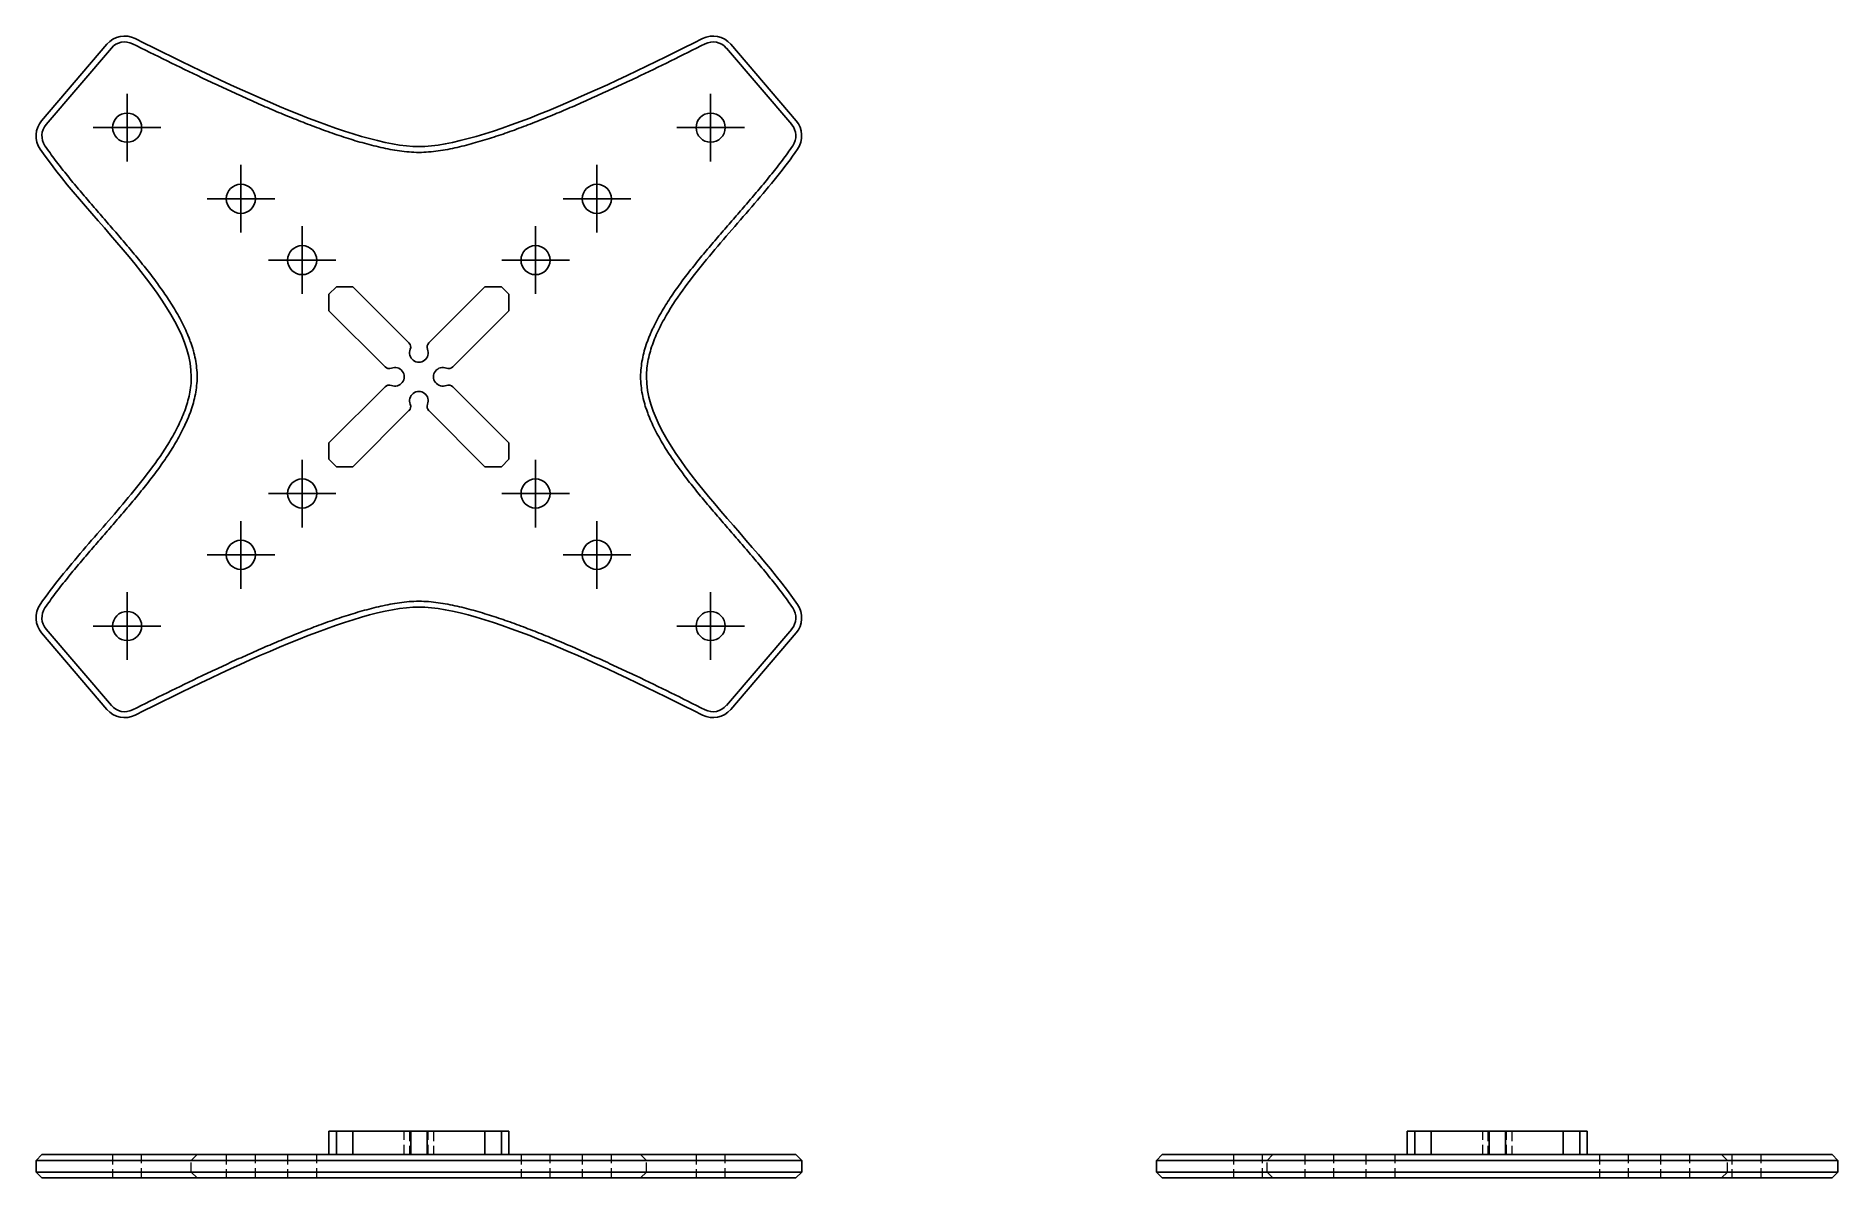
# Model space of a CAD drawing. Header units: millimetres. Extents: x 33 to 267, y 54 to 202.
import ezdxf

# ---------------------------------------------------------------- set-up
doc = ezdxf.new("R2010")
doc.units = ezdxf.units.MM
doc.linetypes.add('HIDDEN', pattern=[1.905, 1.27, -0.635])
doc.layers.add('10', color=7, linetype='Continuous')

# ---------------------------------------------------------------- blocks, each defined once
blk = doc.blocks.new('SW_CENTERMARKSYMBOL_0')
at = {"layer": '10', "color": 0}
for p, q in [((0, 2.5), (0, 4.39)), ((0, 0), (0, 2.5)), ((-2.5, 0), (-4.39, 0)), ((0, 0), (-2.5, 0)), ((0, 0), (0, -2.5)), ((0, 0), (2.5, 0)), ((2.5, 0), (4.39, 0)), ((0, -2.5), (0, -4.39))]:
    blk.add_line(p, q, dxfattribs=at)
blk = doc.blocks.new('SW_CENTERMARKSYMBOL_1')
at = {"layer": '10', "color": 0}
for p, q in [((0, 2.5), (0, 4.39)), ((0, 0), (0, 2.5)), ((-2.5, 0), (-4.39, 0)), ((0, 0), (-2.5, 0)), ((0, 0), (0, -2.5)), ((0, 0), (2.5, 0)), ((2.5, 0), (4.39, 0)), ((0, -2.5), (0, -4.39))]:
    blk.add_line(p, q, dxfattribs=at)
blk = doc.blocks.new('SW_CENTERMARKSYMBOL_2')
at = {"layer": '10', "color": 0}
for p, q in [((0, 2.5), (0, 4.39)), ((0, 0), (0, 2.5)), ((-2.5, 0), (-4.39, 0)), ((0, 0), (-2.5, 0)), ((0, 0), (0, -2.5)), ((0, 0), (2.5, 0)), ((2.5, 0), (4.39, 0)), ((0, -2.5), (0, -4.39))]:
    blk.add_line(p, q, dxfattribs=at)
blk = doc.blocks.new('SW_CENTERMARKSYMBOL_3')
at = {"layer": '10', "color": 0}
for p, q in [((0, 2.5), (0, 4.39)), ((0, 0), (0, 2.5)), ((-2.5, 0), (-4.39, 0)), ((0, 0), (-2.5, 0)), ((0, 0), (0, -2.5)), ((0, 0), (2.5, 0)), ((2.5, 0), (4.39, 0)), ((0, -2.5), (0, -4.39))]:
    blk.add_line(p, q, dxfattribs=at)
blk = doc.blocks.new('SW_CENTERMARKSYMBOL_4')
at = {"layer": '10', "color": 0}
for p, q in [((0, 2.5), (0, 4.39)), ((0, 0), (0, 2.5)), ((-2.5, 0), (-4.39, 0)), ((0, 0), (-2.5, 0)), ((0, 0), (0, -2.5)), ((0, 0), (2.5, 0)), ((2.5, 0), (4.39, 0)), ((0, -2.5), (0, -4.39))]:
    blk.add_line(p, q, dxfattribs=at)
blk = doc.blocks.new('SW_CENTERMARKSYMBOL_5')
at = {"layer": '10', "color": 0}
for p, q in [((0, 2.5), (0, 4.39)), ((0, 0), (0, 2.5)), ((-2.5, 0), (-4.39, 0)), ((0, 0), (-2.5, 0)), ((0, 0), (0, -2.5)), ((0, 0), (2.5, 0)), ((2.5, 0), (4.39, 0)), ((0, -2.5), (0, -4.39))]:
    blk.add_line(p, q, dxfattribs=at)
blk = doc.blocks.new('SW_CENTERMARKSYMBOL_6')
at = {"layer": '10', "color": 0}
for p, q in [((0, 2.5), (0, 4.39)), ((0, 0), (0, 2.5)), ((-2.5, 0), (-4.39, 0)), ((0, 0), (-2.5, 0)), ((0, 0), (0, -2.5)), ((0, 0), (2.5, 0)), ((2.5, 0), (4.39, 0)), ((0, -2.5), (0, -4.39))]:
    blk.add_line(p, q, dxfattribs=at)
blk = doc.blocks.new('SW_CENTERMARKSYMBOL_7')
at = {"layer": '10', "color": 0}
for p, q in [((0, 2.5), (0, 4.39)), ((0, 0), (0, 2.5)), ((-2.5, 0), (-4.39, 0)), ((0, 0), (-2.5, 0)), ((0, 0), (0, -2.5)), ((0, 0), (2.5, 0)), ((2.5, 0), (4.39, 0)), ((0, -2.5), (0, -4.39))]:
    blk.add_line(p, q, dxfattribs=at)
blk = doc.blocks.new('SW_CENTERMARKSYMBOL_8')
at = {"layer": '10', "color": 0}
for p, q in [((0, 2.5), (0, 4.39)), ((0, 0), (0, 2.5)), ((-2.5, 0), (-4.39, 0)), ((0, 0), (-2.5, 0)), ((0, 0), (0, -2.5)), ((0, 0), (2.5, 0)), ((2.5, 0), (4.39, 0)), ((0, -2.5), (0, -4.39))]:
    blk.add_line(p, q, dxfattribs=at)
blk = doc.blocks.new('SW_CENTERMARKSYMBOL_9')
at = {"layer": '10', "color": 0}
for p, q in [((0, 2.5), (0, 4.39)), ((0, 0), (0, 2.5)), ((-2.5, 0), (-4.39, 0)), ((0, 0), (-2.5, 0)), ((0, 0), (0, -2.5)), ((0, 0), (2.5, 0)), ((2.5, 0), (4.39, 0)), ((0, -2.5), (0, -4.39))]:
    blk.add_line(p, q, dxfattribs=at)
blk = doc.blocks.new('SW_CENTERMARKSYMBOL_10')
at = {"layer": '10', "color": 0}
for p, q in [((0, 2.5), (0, 4.39)), ((0, 0), (0, 2.5)), ((-2.5, 0), (-4.39, 0)), ((0, 0), (-2.5, 0)), ((0, 0), (0, -2.5)), ((0, 0), (2.5, 0)), ((2.5, 0), (4.39, 0)), ((0, -2.5), (0, -4.39))]:
    blk.add_line(p, q, dxfattribs=at)
blk = doc.blocks.new('SW_CENTERMARKSYMBOL_11')
at = {"layer": '10', "color": 0}
for p, q in [((0, 2.5), (0, 4.39)), ((0, 0), (0, 2.5)), ((-2.5, 0), (-4.39, 0)), ((0, 0), (-2.5, 0)), ((0, 0), (0, -2.5)), ((0, 0), (2.5, 0)), ((2.5, 0), (4.39, 0)), ((0, -2.5), (0, -4.39))]:
    blk.add_line(p, q, dxfattribs=at)

msp = doc.modelspace()

# ---------------------------------------------------------------- linework, layer by layer
at = {"color": 7, "linetype": 'Continuous', "lineweight": 25}
for p, q in [((34.02, 191.24), (42.5, 201.17)), ((43.08, 200.68), (34.6, 190.75)), ((131.4, 190.75), (122.92, 200.68)), ((123.5, 201.17), (131.98, 191.24)), ((72.29, 169.68), (71.32, 168.71)), ((71.32, 168.71), (71.32, 166.57)), ((74.43, 169.68), (72.29, 169.68)), ((81.71, 162.39), (74.43, 169.68)), ((91.57, 169.68), (84.29, 162.39)), ((93.71, 169.68), (91.57, 169.68)), ((94.68, 168.71), (93.71, 169.68)), ((94.68, 166.57), (94.68, 168.71)), ((71.32, 166.57), (78.61, 159.29)), ((87.39, 159.29), (94.68, 166.57)), ((78.61, 156.71), (71.32, 149.43)), ((94.68, 149.43), (87.39, 156.71)), ((74.43, 146.32), (81.71, 153.61)), ((84.29, 153.61), (91.57, 146.32)), ((71.32, 149.43), (71.32, 147.29)), ((94.68, 147.29), (94.68, 149.43)), ((71.32, 147.29), (72.29, 146.32)), ((72.29, 146.32), (74.43, 146.32)), ((91.57, 146.32), (93.71, 146.32)), ((93.71, 146.32), (94.68, 147.29)), ((42.5, 114.83), (34.02, 124.76)), ((34.6, 125.25), (43.08, 115.32)), ((122.92, 115.32), (131.4, 125.25)), ((131.98, 124.76), (123.5, 114.83)), ((71.32, 60.07), (71.32, 57.04)), ((71.32, 60.07), (72.29, 60.07)), ((72.29, 60.07), (72.29, 57.04)), ((72.29, 60.07), (74.43, 60.07)), ((74.43, 60.07), (74.43, 57.04)), ((74.43, 60.07), (81.71, 60.07)), ((81.71, 60.07), (81.94, 60.07)), ((81.94, 57.04), (81.94, 60.07)), ((81.94, 60.07), (84.06, 60.07)), ((84.06, 60.07), (84.06, 57.04)), ((84.06, 60.07), (84.29, 60.07)), ((84.29, 60.07), (91.57, 60.07)), ((91.57, 60.07), (91.57, 57.04)), ((91.57, 60.07), (93.71, 60.07)), ((93.71, 60.07), (93.71, 57.04)), ((93.71, 60.07), (94.68, 60.07)), ((94.68, 60.07), (94.68, 57.04)), ((211.32, 60.07), (211.32, 57.04)), ((211.32, 60.07), (212.29, 60.07)), ((212.29, 60.07), (212.29, 57.04)), ((212.29, 60.07), (214.43, 60.07)), ((214.43, 60.07), (214.43, 57.04)), ((214.43, 60.07), (221.71, 60.07)), ((221.71, 60.07), (221.94, 60.07)), ((221.94, 57.04), (221.94, 60.07)), ((221.94, 60.07), (224.06, 60.07)), ((224.06, 60.07), (224.06, 57.04)), ((224.06, 60.07), (224.29, 60.07)), ((224.29, 60.07), (231.57, 60.07)), ((231.57, 60.07), (231.57, 57.04)), ((231.57, 60.07), (233.71, 60.07)), ((233.71, 60.07), (233.71, 57.04)), ((233.71, 60.07), (234.68, 60.07)), ((234.68, 60.07), (234.68, 57.04)), ((34.06, 57.04), (33.3, 56.28)), ((33.3, 56.28), (33.3, 54.76)), ((34.02, 56.28), (33.3, 56.28)), ((42.5, 56.28), (34.02, 56.28)), ((34.06, 57.04), (34.6, 57.04)), ((34.6, 57.04), (43.08, 57.04)), ((46.17, 56.28), (42.5, 56.28)), ((43.08, 57.04), (45.83, 57.04)), ((123.5, 56.28), (119.83, 56.28)), ((120.17, 57.04), (122.92, 57.04)), ((122.92, 57.04), (131.4, 57.04)), ((131.98, 56.28), (123.5, 56.28)), ((131.4, 57.04), (131.94, 57.04)), ((132.7, 56.28), (131.94, 57.04)), ((132.7, 56.28), (131.98, 56.28)), ((132.7, 54.76), (132.7, 56.28)), ((179.52, 57.04), (178.77, 56.28)), ((178.77, 56.28), (178.77, 54.76)), ((179.83, 56.28), (178.77, 56.28)), ((179.52, 57.04), (180.32, 57.04)), ((189.76, 56.28), (179.83, 56.28)), ((180.32, 57.04), (190.25, 57.04)), ((193.44, 56.28), (189.76, 56.28)), ((190.25, 57.04), (193.01, 57.04)), ((256.24, 56.28), (252.56, 56.28)), ((252.99, 57.04), (255.75, 57.04)), ((255.75, 57.04), (265.68, 57.04)), ((266.17, 56.28), (256.24, 56.28)), ((265.68, 57.04), (266.48, 57.04)), ((267.23, 56.28), (266.17, 56.28)), ((267.23, 56.28), (266.48, 57.04)), ((267.23, 54.76), (267.23, 56.28)), ((33.3, 54.76), (34.06, 54.01)), ((33.3, 54.76), (34.02, 54.76)), ((34.02, 54.76), (42.5, 54.76)), ((34.6, 54.01), (34.06, 54.01)), ((43.08, 54.01), (34.6, 54.01)), ((42.5, 54.76), (46.17, 54.76)), ((45.83, 54.01), (43.08, 54.01)), ((119.83, 54.76), (123.5, 54.76)), ((122.92, 54.01), (120.17, 54.01)), ((131.4, 54.01), (122.92, 54.01)), ((123.5, 54.76), (131.98, 54.76)), ((131.94, 54.01), (131.4, 54.01)), ((131.94, 54.01), (132.7, 54.76)), ((131.98, 54.76), (132.7, 54.76)), ((178.77, 54.76), (179.52, 54.01)), ((178.77, 54.76), (179.83, 54.76)), ((180.32, 54.01), (179.52, 54.01)), ((179.83, 54.76), (189.76, 54.76)), ((190.25, 54.01), (180.32, 54.01)), ((189.76, 54.76), (193.44, 54.76)), ((193.01, 54.01), (190.25, 54.01)), ((252.56, 54.76), (256.24, 54.76)), ((255.75, 54.01), (252.99, 54.01)), ((265.68, 54.01), (255.75, 54.01)), ((256.24, 54.76), (266.17, 54.76)), ((266.48, 54.01), (265.68, 54.01)), ((266.17, 54.76), (267.23, 54.76)), ((266.48, 54.01), (267.23, 54.76))]:
    msp.add_line(p, q, dxfattribs=at)
at = {"color": 7, "linetype": 'HIDDEN', "lineweight": 18}
for p, q in [((81.11, 57.04), (81.11, 60.07)), ((81.79, 60.07), (81.79, 57.04)), ((84.21, 57.04), (84.21, 60.07)), ((84.89, 60.07), (84.89, 57.04)), ((221.11, 57.04), (221.11, 60.07)), ((221.79, 60.07), (221.79, 57.04)), ((224.21, 57.04), (224.21, 60.07)), ((224.89, 60.07), (224.89, 57.04)), ((34.46, 57.04), (34.55, 57.04)), ((43.22, 57.04), (43.22, 54.01)), ((47.01, 54.01), (47.01, 57.04)), ((54.21, 57.04), (53.45, 56.28)), ((53.45, 54.76), (53.45, 56.28)), ((58, 57.04), (58, 54.01)), ((61.79, 54.01), (61.79, 57.04)), ((65.95, 57.04), (65.95, 54.01)), ((69.74, 54.01), (69.74, 57.04)), ((96.26, 57.04), (96.26, 54.01)), ((100.05, 54.01), (100.05, 57.04)), ((104.21, 57.04), (104.21, 54.01)), ((108, 54.01), (108, 57.04)), ((112.55, 56.28), (111.79, 57.04)), ((112.55, 54.76), (112.55, 56.28)), ((118.99, 57.04), (118.99, 54.01)), ((122.78, 54.01), (122.78, 57.04)), ((131.45, 57.04), (131.54, 57.04)), ((132.03, 56.28), (132.17, 56.28)), ((188.75, 57.04), (188.75, 54.01)), ((192.54, 54.01), (192.54, 57.04)), ((193.87, 57.04), (193.11, 56.28)), ((193.11, 54.76), (193.11, 56.28)), ((198, 57.04), (198, 54.01)), ((201.79, 54.01), (201.79, 57.04)), ((205.95, 57.04), (205.95, 54.01)), ((209.74, 54.01), (209.74, 57.04)), ((236.26, 57.04), (236.26, 54.01)), ((240.05, 54.01), (240.05, 57.04)), ((244.21, 57.04), (244.21, 54.01)), ((248, 54.01), (248, 57.04)), ((252.89, 56.28), (252.13, 57.04)), ((252.89, 54.76), (252.89, 56.28)), ((253.46, 57.04), (253.46, 54.01)), ((257.25, 54.01), (257.25, 57.04)), ((33.97, 54.76), (33.83, 54.76)), ((34.55, 54.01), (34.46, 54.01)), ((53.45, 54.76), (54.21, 54.01)), ((111.79, 54.01), (112.55, 54.76)), ((131.54, 54.01), (131.45, 54.01)), ((193.11, 54.76), (193.87, 54.01)), ((252.13, 54.01), (252.89, 54.76))]:
    msp.add_line(p, q, dxfattribs=at)
at = {"color": 7, "linetype": 'Continuous', "lineweight": 25}
for centre in [(45.12, 190.35), (120.88, 190.35), (59.89, 181.11), (106.11, 181.11), (67.85, 173.15), (98.15, 173.15), (67.85, 142.85), (98.15, 142.85), (59.89, 134.89), (106.11, 134.89), (45.12, 125.65), (120.88, 125.65)]:
    msp.add_circle(centre, 1.89, dxfattribs=at)
for centre, radius, start, end in [((44.81, 199.2), 3.03, 63.3492, 139.5), ((44.81, 199.2), 2.27, 63.3492, 139.5), ((121.19, 199.2), 3.03, 40.5, 116.6508), ((121.19, 199.2), 2.27, 40.5, 116.6508), ((36.33, 189.28), 3.03, 139.5, 214.5), ((36.33, 189.28), 2.27, 139.5, 214.5), ((129.67, 189.28), 2.27, 325.5, 40.5), ((129.67, 189.28), 3.03, 325.5, 40.5), ((81.18, 161.86), 0.758, 337.6199, 45), ((83, 161.11), 1.21, 157.6199, 22.3801), ((84.82, 161.86), 0.758, 135, 202.3801), ((79.14, 159.82), 0.758, 225, 292.3801), ((79.89, 158), 1.21, 247.6199, 112.3801), ((86.11, 158), 1.21, 67.6199, 292.3801), ((86.86, 159.82), 0.758, 247.6199, 315), ((79.14, 156.18), 0.758, 67.6199, 135), ((86.86, 156.18), 0.758, 45, 112.3801), ((81.18, 154.14), 0.758, 315, 22.3801), ((83, 154.89), 1.21, 337.6199, 202.3801), ((84.82, 154.14), 0.758, 157.6199, 225), ((36.33, 126.72), 3.03, 145.5, 220.5), ((36.33, 126.72), 2.27, 145.5, 220.5), ((129.67, 126.72), 2.27, 319.5, 34.5), ((129.67, 126.72), 3.03, 319.5, 34.5), ((44.81, 116.8), 3.03, 220.5, 296.6508), ((44.81, 116.8), 2.27, 220.5, 296.6508), ((121.19, 116.8), 3.03, 243.3492, 319.5), ((121.19, 116.8), 2.27, 243.3492, 319.5)]:
    msp.add_arc(centre, radius, start, end, dxfattribs=at)
for points, knots in [([(83, 187.13), (82.57, 187.13), (82.15, 187.15), (81.32, 187.22), (80.9, 187.26), (80.08, 187.38), (79.67, 187.45), (78.85, 187.6), (78.45, 187.69), (77.64, 187.87), (77.24, 187.97), (76.43, 188.17), (76.03, 188.28), (75.24, 188.51), (74.84, 188.62), (74.05, 188.87), (73.65, 188.99), (72.46, 189.38), (71.68, 189.65), (70.5, 190.07), (70.11, 190.22), (69.33, 190.51), (68.94, 190.66), (68.16, 190.96), (67.77, 191.11), (67, 191.42), (66.61, 191.57), (65.45, 192.05), (64.68, 192.37), (63.15, 193.02), (62.39, 193.35), (60.86, 194.03), (60.1, 194.37), (58.58, 195.06), (57.83, 195.41), (56.32, 196.11), (55.56, 196.47), (53.3, 197.54), (51.8, 198.27), (48.81, 199.74), (47.32, 200.49), (45.83, 201.24)], [0, 0, 0, 0, 0.00082534, 0.00082534, 0.00165068, 0.00165068, 0.00247602, 0.00247602, 0.00330137, 0.00330137, 0.00412671, 0.00412671, 0.00495205, 0.00495205, 0.00577739, 0.00577739, 0.00660273, 0.00660273, 0.00825342, 0.00825342, 0.00907876, 0.00907876, 0.0099041, 0.0099041, 0.01072944, 0.01072944, 0.01155478, 0.01155478, 0.01320547, 0.01320547, 0.01485615, 0.01485615, 0.01650683, 0.01650683, 0.01815752, 0.01815752, 0.0198082, 0.0198082, 0.02310957, 0.02310957, 0.02641093, 0.02641093, 0.02641093, 0.02641093]), ([(120.17, 201.24), (118.68, 200.49), (117.19, 199.74), (114.2, 198.27), (112.7, 197.54), (110.44, 196.47), (109.68, 196.11), (108.17, 195.41), (107.42, 195.06), (105.9, 194.37), (105.14, 194.03), (103.61, 193.35), (102.85, 193.02), (101.31, 192.37), (100.55, 192.05), (99, 191.42), (98.23, 191.11), (97.06, 190.66), (96.67, 190.51), (95.89, 190.22), (95.5, 190.07), (94.32, 189.65), (93.54, 189.38), (92.35, 188.99), (91.96, 188.87), (91.16, 188.63), (90.77, 188.51), (89.97, 188.28), (89.57, 188.17), (88.77, 187.97), (88.36, 187.87), (87.56, 187.69), (87.15, 187.6), (86.33, 187.45), (85.92, 187.38), (85.1, 187.26), (84.69, 187.22), (83.85, 187.15), (83.43, 187.13), (83, 187.13)], [0, 0, 0, 0, 0.00328013, 0.00328013, 0.00656026, 0.00656026, 0.00820032, 0.00820032, 0.00984039, 0.00984039, 0.01148045, 0.01148045, 0.01312052, 0.01312052, 0.01476058, 0.01476058, 0.01640065, 0.01640065, 0.01722068, 0.01722068, 0.01804071, 0.01804071, 0.01968078, 0.01968078, 0.02050081, 0.02050081, 0.02132084, 0.02132084, 0.02214087, 0.02214087, 0.02296091, 0.02296091, 0.02378094, 0.02378094, 0.02460097, 0.02460097, 0.025421, 0.025421, 0.02624104, 0.02624104, 0.02624104, 0.02624104]), ([(34.46, 187.99), (34.89, 187.36), (35.33, 186.75), (36.25, 185.53), (36.72, 184.94), (37.67, 183.75), (38.15, 183.16), (39.13, 182), (39.62, 181.42), (40.61, 180.27), (41.11, 179.69), (42.11, 178.55), (42.6, 177.97), (43.6, 176.83), (44.1, 176.25), (45.08, 175.09), (45.57, 174.51), (46.3, 173.63), (46.54, 173.34), (47.02, 172.75), (47.26, 172.45), (47.73, 171.86), (47.96, 171.56), (48.43, 170.96), (48.65, 170.65), (49.33, 169.74), (49.77, 169.12), (50.4, 168.18), (50.61, 167.87), (51.02, 167.23), (51.21, 166.91), (51.6, 166.26), (51.78, 165.93), (52.14, 165.26), (52.32, 164.93), (52.65, 164.24), (52.81, 163.89), (53, 163.45), (53.03, 163.37), (53.1, 163.19), (53.14, 163.1), (53.25, 162.83), (53.31, 162.65), (53.44, 162.29), (53.5, 162.11), (53.62, 161.75), (53.67, 161.56), (53.82, 161.02), (53.91, 160.65), (54.06, 159.9), (54.11, 159.53), (54.19, 158.77), (54.21, 158.39), (54.21, 158)], [0, 0, 0, 0, 0.00150029, 0.00150029, 0.00300058, 0.00300058, 0.00450088, 0.00450088, 0.00600117, 0.00600117, 0.00750146, 0.00750146, 0.00900175, 0.00900175, 0.01050204, 0.01050204, 0.01200233, 0.01200233, 0.01275248, 0.01275248, 0.01350263, 0.01350263, 0.01425277, 0.01425277, 0.01500292, 0.01500292, 0.01650321, 0.01650321, 0.01725335, 0.01725335, 0.0180035, 0.0180035, 0.01875365, 0.01875365, 0.01950379, 0.01950379, 0.02025394, 0.02025394, 0.02044147, 0.02044147, 0.02062901, 0.02062901, 0.02100408, 0.02100408, 0.02137916, 0.02137916, 0.02175423, 0.02175423, 0.02250438, 0.02250438, 0.02325452, 0.02325452, 0.02400467, 0.02400467, 0.02400467, 0.02400467]), ([(111.79, 158), (111.79, 158.39), (111.81, 158.77), (111.89, 159.52), (111.94, 159.89), (112.09, 160.63), (112.17, 161), (112.37, 161.73), (112.49, 162.09), (112.68, 162.62), (112.74, 162.8), (112.85, 163.07), (112.88, 163.16), (112.95, 163.33), (112.99, 163.42), (113.1, 163.69), (113.18, 163.86), (113.34, 164.21), (113.42, 164.38), (113.67, 164.89), (113.84, 165.23), (114.2, 165.9), (114.39, 166.23), (114.96, 167.21), (115.37, 167.85), (116.01, 168.79), (116.22, 169.11), (116.66, 169.73), (116.89, 170.04), (117.34, 170.65), (117.57, 170.95), (118.03, 171.55), (118.27, 171.85), (118.97, 172.75), (119.45, 173.34), (120.42, 174.51), (120.91, 175.09), (121.9, 176.24), (122.4, 176.82), (123.39, 177.97), (123.89, 178.54), (124.89, 179.69), (125.39, 180.26), (126.38, 181.42), (126.87, 182), (127.85, 183.16), (128.33, 183.75), (129.28, 184.93), (129.75, 185.53), (130.67, 186.75), (131.11, 187.36), (131.54, 187.99)], [0, 0, 0, 0, 0.00075224, 0.00075224, 0.00150447, 0.00150447, 0.00225671, 0.00225671, 0.00300895, 0.00300895, 0.00338507, 0.00338507, 0.00357313, 0.00357313, 0.00376118, 0.00376118, 0.0041373, 0.0041373, 0.00451342, 0.00451342, 0.00526566, 0.00526566, 0.0060179, 0.0060179, 0.00752237, 0.00752237, 0.00827461, 0.00827461, 0.00902684, 0.00902684, 0.00977908, 0.00977908, 0.01053132, 0.01053132, 0.01203579, 0.01203579, 0.01354027, 0.01354027, 0.01504474, 0.01504474, 0.01654921, 0.01654921, 0.01805369, 0.01805369, 0.01955816, 0.01955816, 0.02106263, 0.02106263, 0.02256711, 0.02256711, 0.02407158, 0.02407158, 0.02407158, 0.02407158]), ([(132.17, 187.56), (131.32, 186.32), (130.41, 185.13), (128.53, 182.79), (127.57, 181.64), (124.63, 178.22), (122.64, 175.98), (119.76, 172.52), (118.82, 171.36), (117.02, 168.95), (116.16, 167.72), (115, 165.79), (114.64, 165.14), (113.97, 163.8), (113.66, 163.1), (113.15, 161.7), (112.93, 160.98), (112.63, 159.52), (112.55, 158.76), (112.55, 158)], [0, 0, 0, 0, 0.125, 0.125, 0.25, 0.25, 0.5, 0.5, 0.625, 0.625, 0.75, 0.75, 0.8125, 0.8125, 0.875, 0.875, 0.9375, 0.9375, 1, 1, 1, 1]), ([(33.83, 128.44), (34.68, 129.68), (35.59, 130.87), (37.47, 133.21), (38.43, 134.36), (41.37, 137.78), (43.36, 140.02), (46.24, 143.48), (47.18, 144.64), (48.98, 147.05), (49.84, 148.28), (51, 150.21), (51.36, 150.86), (52.03, 152.2), (52.34, 152.9), (52.85, 154.3), (53.07, 155.02), (53.37, 156.48), (53.45, 157.24), (53.45, 158)], [0, 0, 0, 0, 0.125, 0.125, 0.25, 0.25, 0.5, 0.5, 0.625, 0.625, 0.75, 0.75, 0.8125, 0.8125, 0.875, 0.875, 0.9375, 0.9375, 1, 1, 1, 1]), ([(54.21, 158), (54.21, 157.61), (54.19, 157.23), (54.11, 156.48), (54.06, 156.11), (53.91, 155.37), (53.83, 155), (53.63, 154.27), (53.51, 153.91), (53.32, 153.38), (53.26, 153.2), (53.15, 152.93), (53.12, 152.84), (53.05, 152.67), (53.01, 152.58), (52.9, 152.31), (52.82, 152.14), (52.66, 151.79), (52.58, 151.62), (52.33, 151.11), (52.16, 150.77), (51.8, 150.1), (51.61, 149.77), (51.04, 148.79), (50.63, 148.15), (49.99, 147.21), (49.78, 146.89), (49.34, 146.27), (49.11, 145.96), (48.66, 145.35), (48.43, 145.05), (47.97, 144.45), (47.73, 144.15), (47.03, 143.25), (46.55, 142.66), (45.58, 141.49), (45.09, 140.91), (44.1, 139.76), (43.6, 139.18), (42.61, 138.03), (42.11, 137.46), (41.11, 136.31), (40.61, 135.74), (39.62, 134.58), (39.13, 134), (38.15, 132.84), (37.67, 132.25), (36.72, 131.07), (36.25, 130.47), (35.33, 129.25), (34.89, 128.64), (34.46, 128.01)], [0, 0, 0, 0, 0.00075224, 0.00075224, 0.00150447, 0.00150447, 0.00225671, 0.00225671, 0.00300895, 0.00300895, 0.00338507, 0.00338507, 0.00357313, 0.00357313, 0.00376118, 0.00376118, 0.0041373, 0.0041373, 0.00451342, 0.00451342, 0.00526566, 0.00526566, 0.0060179, 0.0060179, 0.00752237, 0.00752237, 0.00827461, 0.00827461, 0.00902684, 0.00902684, 0.00977908, 0.00977908, 0.01053132, 0.01053132, 0.01203579, 0.01203579, 0.01354027, 0.01354027, 0.01504474, 0.01504474, 0.01654921, 0.01654921, 0.01805369, 0.01805369, 0.01955816, 0.01955816, 0.02106263, 0.02106263, 0.02256711, 0.02256711, 0.02407158, 0.02407158, 0.02407158, 0.02407158]), ([(131.54, 128.01), (131.11, 128.64), (130.67, 129.25), (129.75, 130.47), (129.28, 131.06), (128.33, 132.25), (127.85, 132.84), (126.87, 134), (126.38, 134.58), (125.39, 135.73), (124.89, 136.31), (123.89, 137.45), (123.4, 138.03), (122.4, 139.17), (121.9, 139.75), (120.92, 140.91), (120.43, 141.49), (119.7, 142.37), (119.46, 142.66), (118.98, 143.25), (118.74, 143.55), (118.27, 144.14), (118.04, 144.44), (117.57, 145.04), (117.35, 145.35), (116.67, 146.26), (116.23, 146.88), (115.6, 147.82), (115.39, 148.13), (114.98, 148.77), (114.79, 149.09), (114.4, 149.74), (114.22, 150.07), (113.86, 150.74), (113.68, 151.07), (113.35, 151.76), (113.19, 152.11), (113, 152.55), (112.97, 152.63), (112.9, 152.81), (112.86, 152.9), (112.75, 153.17), (112.69, 153.35), (112.56, 153.71), (112.5, 153.89), (112.38, 154.25), (112.33, 154.44), (112.18, 154.98), (112.09, 155.35), (111.94, 156.1), (111.89, 156.47), (111.81, 157.23), (111.79, 157.61), (111.79, 158)], [0, 0, 0, 0, 0.00150029, 0.00150029, 0.00300058, 0.00300058, 0.00450088, 0.00450088, 0.00600117, 0.00600117, 0.00750146, 0.00750146, 0.00900175, 0.00900175, 0.01050204, 0.01050204, 0.01200233, 0.01200233, 0.01275248, 0.01275248, 0.01350263, 0.01350263, 0.01425277, 0.01425277, 0.01500292, 0.01500292, 0.01650321, 0.01650321, 0.01725335, 0.01725335, 0.0180035, 0.0180035, 0.01875365, 0.01875365, 0.01950379, 0.01950379, 0.02025394, 0.02025394, 0.02044147, 0.02044147, 0.02062901, 0.02062901, 0.02100408, 0.02100408, 0.02137916, 0.02137916, 0.02175423, 0.02175423, 0.02250438, 0.02250438, 0.02325452, 0.02325452, 0.02400467, 0.02400467, 0.02400467, 0.02400467]), ([(45.83, 114.76), (47.32, 115.51), (48.81, 116.26), (51.8, 117.73), (53.3, 118.46), (55.56, 119.53), (56.32, 119.89), (57.83, 120.59), (58.58, 120.94), (60.1, 121.63), (60.86, 121.97), (62.39, 122.65), (63.15, 122.98), (64.69, 123.63), (65.45, 123.95), (67, 124.58), (67.77, 124.89), (68.94, 125.34), (69.33, 125.49), (70.11, 125.78), (70.5, 125.93), (71.68, 126.35), (72.46, 126.62), (73.65, 127.01), (74.04, 127.13), (74.84, 127.37), (75.23, 127.49), (76.03, 127.72), (76.43, 127.83), (77.23, 128.03), (77.64, 128.13), (78.44, 128.31), (78.85, 128.4), (79.67, 128.55), (80.08, 128.62), (80.9, 128.74), (81.31, 128.78), (82.15, 128.85), (82.57, 128.87), (83, 128.87)], [0, 0, 0, 0, 0.00328013, 0.00328013, 0.00656026, 0.00656026, 0.00820032, 0.00820032, 0.00984039, 0.00984039, 0.01148045, 0.01148045, 0.01312052, 0.01312052, 0.01476058, 0.01476058, 0.01640065, 0.01640065, 0.01722068, 0.01722068, 0.01804071, 0.01804071, 0.01968078, 0.01968078, 0.02050081, 0.02050081, 0.02132084, 0.02132084, 0.02214087, 0.02214087, 0.02296091, 0.02296091, 0.02378094, 0.02378094, 0.02460097, 0.02460097, 0.025421, 0.025421, 0.02624104, 0.02624104, 0.02624104, 0.02624104]), ([(83, 128.87), (83.43, 128.87), (83.85, 128.85), (84.68, 128.78), (85.1, 128.74), (85.92, 128.62), (86.33, 128.55), (87.15, 128.4), (87.55, 128.31), (88.36, 128.13), (88.76, 128.03), (89.57, 127.83), (89.97, 127.72), (90.76, 127.49), (91.16, 127.38), (91.95, 127.13), (92.35, 127.01), (93.54, 126.62), (94.32, 126.35), (95.5, 125.93), (95.89, 125.78), (96.67, 125.49), (97.06, 125.34), (97.84, 125.04), (98.23, 124.89), (99, 124.58), (99.39, 124.43), (100.55, 123.95), (101.32, 123.63), (102.85, 122.98), (103.61, 122.65), (105.14, 121.97), (105.9, 121.63), (107.42, 120.94), (108.17, 120.59), (109.68, 119.89), (110.44, 119.53), (112.7, 118.46), (114.2, 117.73), (117.19, 116.26), (118.68, 115.51), (120.17, 114.76)], [0, 0, 0, 0, 0.00082534, 0.00082534, 0.00165068, 0.00165068, 0.00247602, 0.00247602, 0.00330137, 0.00330137, 0.00412671, 0.00412671, 0.00495205, 0.00495205, 0.00577739, 0.00577739, 0.00660273, 0.00660273, 0.00825342, 0.00825342, 0.00907876, 0.00907876, 0.0099041, 0.0099041, 0.01072944, 0.01072944, 0.01155478, 0.01155478, 0.01320547, 0.01320547, 0.01485615, 0.01485615, 0.01650683, 0.01650683, 0.01815752, 0.01815752, 0.0198082, 0.0198082, 0.02310957, 0.02310957, 0.02641093, 0.02641093, 0.02641093, 0.02641093]), ([(45.83, 57.04), (47.32, 57.04), (48.81, 57.04), (51.8, 57.04), (53.3, 57.04), (55.56, 57.04), (56.32, 57.04), (57.83, 57.04), (58.58, 57.04), (60.1, 57.04), (60.86, 57.04), (62.39, 57.04), (63.15, 57.04), (64.69, 57.04), (65.45, 57.04), (67, 57.04), (67.77, 57.04), (68.94, 57.04), (69.33, 57.04), (70.11, 57.04), (70.5, 57.04), (71.68, 57.04), (72.46, 57.04), (73.65, 57.04), (74.04, 57.04), (74.84, 57.04), (75.23, 57.04), (76.03, 57.04), (76.43, 57.04), (77.23, 57.04), (77.64, 57.04), (78.44, 57.04), (78.85, 57.04), (79.67, 57.04), (80.08, 57.04), (80.9, 57.04), (81.31, 57.04), (82.15, 57.04), (82.57, 57.04), (83, 57.04)], [0, 0, 0, 0, 0.00328013, 0.00328013, 0.00656026, 0.00656026, 0.00820032, 0.00820032, 0.00984039, 0.00984039, 0.01148045, 0.01148045, 0.01312052, 0.01312052, 0.01476058, 0.01476058, 0.01640065, 0.01640065, 0.01722068, 0.01722068, 0.01804071, 0.01804071, 0.01968078, 0.01968078, 0.02050081, 0.02050081, 0.02132084, 0.02132084, 0.02214087, 0.02214087, 0.02296091, 0.02296091, 0.02378094, 0.02378094, 0.02460097, 0.02460097, 0.025421, 0.025421, 0.02624104, 0.02624104, 0.02624104, 0.02624104]), ([(83, 57.04), (83.43, 57.04), (83.85, 57.04), (84.68, 57.04), (85.1, 57.04), (85.92, 57.04), (86.33, 57.04), (87.15, 57.04), (87.55, 57.04), (88.36, 57.04), (88.76, 57.04), (89.57, 57.04), (89.97, 57.04), (90.76, 57.04), (91.16, 57.04), (91.95, 57.04), (92.35, 57.04), (93.54, 57.04), (94.32, 57.04), (95.5, 57.04), (95.89, 57.04), (96.67, 57.04), (97.06, 57.04), (97.84, 57.04), (98.23, 57.04), (99, 57.04), (99.39, 57.04), (100.55, 57.04), (101.32, 57.04), (102.85, 57.04), (103.61, 57.04), (105.14, 57.04), (105.9, 57.04), (107.42, 57.04), (108.17, 57.04), (109.68, 57.04), (110.44, 57.04), (112.7, 57.04), (114.2, 57.04), (117.19, 57.04), (118.68, 57.04), (120.17, 57.04)], [0, 0, 0, 0, 0.00082534, 0.00082534, 0.00165068, 0.00165068, 0.00247602, 0.00247602, 0.00330137, 0.00330137, 0.00412671, 0.00412671, 0.00495205, 0.00495205, 0.00577739, 0.00577739, 0.00660273, 0.00660273, 0.00825342, 0.00825342, 0.00907876, 0.00907876, 0.0099041, 0.0099041, 0.01072944, 0.01072944, 0.01155478, 0.01155478, 0.01320547, 0.01320547, 0.01485615, 0.01485615, 0.01650683, 0.01650683, 0.01815752, 0.01815752, 0.0198082, 0.0198082, 0.02310957, 0.02310957, 0.02641093, 0.02641093, 0.02641093, 0.02641093]), ([(193.01, 57.04), (193.64, 57.04), (194.25, 57.04), (195.47, 57.04), (196.06, 57.04), (197.25, 57.04), (197.84, 57.04), (199, 57.04), (199.58, 57.04), (200.73, 57.04), (201.31, 57.04), (202.45, 57.04), (203.03, 57.04), (204.17, 57.04), (204.75, 57.04), (205.91, 57.04), (206.49, 57.04), (207.37, 57.04), (207.66, 57.04), (208.25, 57.04), (208.55, 57.04), (209.14, 57.04), (209.44, 57.04), (210.04, 57.04), (210.35, 57.04), (211.26, 57.04), (211.88, 57.04), (212.82, 57.04), (213.13, 57.04), (213.77, 57.04), (214.09, 57.04), (214.74, 57.04), (215.07, 57.04), (215.74, 57.04), (216.07, 57.04), (216.76, 57.04), (217.11, 57.04), (217.55, 57.04), (217.63, 57.04), (217.81, 57.04), (217.9, 57.04), (218.17, 57.04), (218.35, 57.04), (218.71, 57.04), (218.89, 57.04), (219.25, 57.04), (219.44, 57.04), (219.98, 57.04), (220.35, 57.04), (221.1, 57.04), (221.47, 57.04), (222.23, 57.04), (222.61, 57.04), (223, 57.04)], [0, 0, 0, 0, 0.00150029, 0.00150029, 0.00300058, 0.00300058, 0.00450088, 0.00450088, 0.00600117, 0.00600117, 0.00750146, 0.00750146, 0.00900175, 0.00900175, 0.01050204, 0.01050204, 0.01200233, 0.01200233, 0.01275248, 0.01275248, 0.01350263, 0.01350263, 0.01425277, 0.01425277, 0.01500292, 0.01500292, 0.01650321, 0.01650321, 0.01725335, 0.01725335, 0.0180035, 0.0180035, 0.01875365, 0.01875365, 0.01950379, 0.01950379, 0.02025394, 0.02025394, 0.02044147, 0.02044147, 0.02062901, 0.02062901, 0.02100408, 0.02100408, 0.02137916, 0.02137916, 0.02175423, 0.02175423, 0.02250438, 0.02250438, 0.02325452, 0.02325452, 0.02400467, 0.02400467, 0.02400467, 0.02400467]), ([(223, 57.04), (223.39, 57.04), (223.77, 57.04), (224.52, 57.04), (224.89, 57.04), (225.63, 57.04), (226, 57.04), (226.73, 57.04), (227.09, 57.04), (227.62, 57.04), (227.8, 57.04), (228.07, 57.04), (228.16, 57.04), (228.33, 57.04), (228.42, 57.04), (228.69, 57.04), (228.86, 57.04), (229.21, 57.04), (229.38, 57.04), (229.89, 57.04), (230.23, 57.04), (230.9, 57.04), (231.23, 57.04), (232.21, 57.04), (232.85, 57.04), (233.79, 57.04), (234.11, 57.04), (234.73, 57.04), (235.04, 57.04), (235.65, 57.04), (235.95, 57.04), (236.55, 57.04), (236.85, 57.04), (237.75, 57.04), (238.34, 57.04), (239.51, 57.04), (240.09, 57.04), (241.24, 57.04), (241.82, 57.04), (242.97, 57.04), (243.54, 57.04), (244.69, 57.04), (245.26, 57.04), (246.42, 57.04), (247, 57.04), (248.16, 57.04), (248.75, 57.04), (249.93, 57.04), (250.53, 57.04), (251.75, 57.04), (252.36, 57.04), (252.99, 57.04)], [0, 0, 0, 0, 0.00075224, 0.00075224, 0.00150447, 0.00150447, 0.00225671, 0.00225671, 0.00300895, 0.00300895, 0.00338507, 0.00338507, 0.00357313, 0.00357313, 0.00376118, 0.00376118, 0.0041373, 0.0041373, 0.00451342, 0.00451342, 0.00526566, 0.00526566, 0.0060179, 0.0060179, 0.00752237, 0.00752237, 0.00827461, 0.00827461, 0.00902684, 0.00902684, 0.00977908, 0.00977908, 0.01053132, 0.01053132, 0.01203579, 0.01203579, 0.01354027, 0.01354027, 0.01504474, 0.01504474, 0.01654921, 0.01654921, 0.01805369, 0.01805369, 0.01955816, 0.01955816, 0.02106263, 0.02106263, 0.02256711, 0.02256711, 0.02407158, 0.02407158, 0.02407158, 0.02407158]), ([(252.56, 56.28), (251.32, 56.28), (250.13, 56.28), (247.79, 56.28), (246.64, 56.28), (243.22, 56.28), (240.98, 56.28), (237.52, 56.28), (236.36, 56.28), (233.95, 56.28), (232.72, 56.28), (230.79, 56.28), (230.14, 56.28), (228.8, 56.28), (228.1, 56.28), (226.7, 56.28), (225.98, 56.28), (224.52, 56.28), (223.76, 56.28), (223, 56.28)], [0, 0, 0, 0, 0.125, 0.125, 0.25, 0.25, 0.5, 0.5, 0.625, 0.625, 0.75, 0.75, 0.8125, 0.8125, 0.875, 0.875, 0.9375, 0.9375, 1, 1, 1, 1]), ([(83, 54.01), (82.57, 54.01), (82.15, 54.01), (81.32, 54.01), (80.9, 54.01), (80.08, 54.01), (79.67, 54.01), (78.85, 54.01), (78.45, 54.01), (77.64, 54.01), (77.24, 54.01), (76.43, 54.01), (76.03, 54.01), (75.24, 54.01), (74.84, 54.01), (74.05, 54.01), (73.65, 54.01), (72.46, 54.01), (71.68, 54.01), (70.5, 54.01), (70.11, 54.01), (69.33, 54.01), (68.94, 54.01), (68.16, 54.01), (67.77, 54.01), (67, 54.01), (66.61, 54.01), (65.45, 54.01), (64.68, 54.01), (63.15, 54.01), (62.39, 54.01), (60.86, 54.01), (60.1, 54.01), (58.58, 54.01), (57.83, 54.01), (56.32, 54.01), (55.56, 54.01), (53.3, 54.01), (51.8, 54.01), (48.81, 54.01), (47.32, 54.01), (45.83, 54.01)], [0, 0, 0, 0, 0.00082534, 0.00082534, 0.00165068, 0.00165068, 0.00247602, 0.00247602, 0.00330137, 0.00330137, 0.00412671, 0.00412671, 0.00495205, 0.00495205, 0.00577739, 0.00577739, 0.00660273, 0.00660273, 0.00825342, 0.00825342, 0.00907876, 0.00907876, 0.0099041, 0.0099041, 0.01072944, 0.01072944, 0.01155478, 0.01155478, 0.01320547, 0.01320547, 0.01485615, 0.01485615, 0.01650683, 0.01650683, 0.01815752, 0.01815752, 0.0198082, 0.0198082, 0.02310957, 0.02310957, 0.02641093, 0.02641093, 0.02641093, 0.02641093]), ([(120.17, 54.01), (118.68, 54.01), (117.19, 54.01), (114.2, 54.01), (112.7, 54.01), (110.44, 54.01), (109.68, 54.01), (108.17, 54.01), (107.42, 54.01), (105.9, 54.01), (105.14, 54.01), (103.61, 54.01), (102.85, 54.01), (101.31, 54.01), (100.55, 54.01), (99, 54.01), (98.23, 54.01), (97.06, 54.01), (96.67, 54.01), (95.89, 54.01), (95.5, 54.01), (94.32, 54.01), (93.54, 54.01), (92.35, 54.01), (91.96, 54.01), (91.16, 54.01), (90.77, 54.01), (89.97, 54.01), (89.57, 54.01), (88.77, 54.01), (88.36, 54.01), (87.56, 54.01), (87.15, 54.01), (86.33, 54.01), (85.92, 54.01), (85.1, 54.01), (84.69, 54.01), (83.85, 54.01), (83.43, 54.01), (83, 54.01)], [0, 0, 0, 0, 0.00328013, 0.00328013, 0.00656026, 0.00656026, 0.00820032, 0.00820032, 0.00984039, 0.00984039, 0.01148045, 0.01148045, 0.01312052, 0.01312052, 0.01476058, 0.01476058, 0.01640065, 0.01640065, 0.01722068, 0.01722068, 0.01804071, 0.01804071, 0.01968078, 0.01968078, 0.02050081, 0.02050081, 0.02132084, 0.02132084, 0.02214087, 0.02214087, 0.02296091, 0.02296091, 0.02378094, 0.02378094, 0.02460097, 0.02460097, 0.025421, 0.025421, 0.02624104, 0.02624104, 0.02624104, 0.02624104]), ([(223, 54.01), (222.61, 54.01), (222.23, 54.01), (221.48, 54.01), (221.11, 54.01), (220.37, 54.01), (220, 54.01), (219.27, 54.01), (218.91, 54.01), (218.38, 54.01), (218.2, 54.01), (217.93, 54.01), (217.84, 54.01), (217.67, 54.01), (217.58, 54.01), (217.31, 54.01), (217.14, 54.01), (216.79, 54.01), (216.62, 54.01), (216.11, 54.01), (215.77, 54.01), (215.1, 54.01), (214.77, 54.01), (213.79, 54.01), (213.15, 54.01), (212.21, 54.01), (211.89, 54.01), (211.27, 54.01), (210.96, 54.01), (210.35, 54.01), (210.05, 54.01), (209.45, 54.01), (209.15, 54.01), (208.25, 54.01), (207.66, 54.01), (206.49, 54.01), (205.91, 54.01), (204.76, 54.01), (204.18, 54.01), (203.03, 54.01), (202.46, 54.01), (201.31, 54.01), (200.74, 54.01), (199.58, 54.01), (199, 54.01), (197.84, 54.01), (197.25, 54.01), (196.07, 54.01), (195.47, 54.01), (194.25, 54.01), (193.64, 54.01), (193.01, 54.01)], [0, 0, 0, 0, 0.00075224, 0.00075224, 0.00150447, 0.00150447, 0.00225671, 0.00225671, 0.00300895, 0.00300895, 0.00338507, 0.00338507, 0.00357313, 0.00357313, 0.00376118, 0.00376118, 0.0041373, 0.0041373, 0.00451342, 0.00451342, 0.00526566, 0.00526566, 0.0060179, 0.0060179, 0.00752237, 0.00752237, 0.00827461, 0.00827461, 0.00902684, 0.00902684, 0.00977908, 0.00977908, 0.01053132, 0.01053132, 0.01203579, 0.01203579, 0.01354027, 0.01354027, 0.01504474, 0.01504474, 0.01654921, 0.01654921, 0.01805369, 0.01805369, 0.01955816, 0.01955816, 0.02106263, 0.02106263, 0.02256711, 0.02256711, 0.02407158, 0.02407158, 0.02407158, 0.02407158]), ([(193.44, 54.76), (194.68, 54.76), (195.87, 54.76), (198.21, 54.76), (199.36, 54.76), (202.78, 54.76), (205.02, 54.76), (208.48, 54.76), (209.64, 54.76), (212.05, 54.76), (213.28, 54.76), (215.21, 54.76), (215.86, 54.76), (217.2, 54.76), (217.9, 54.76), (219.3, 54.76), (220.02, 54.76), (221.48, 54.76), (222.24, 54.76), (223, 54.76)], [0, 0, 0, 0, 0.125, 0.125, 0.25, 0.25, 0.5, 0.5, 0.625, 0.625, 0.75, 0.75, 0.8125, 0.8125, 0.875, 0.875, 0.9375, 0.9375, 1, 1, 1, 1]), ([(252.99, 54.01), (252.36, 54.01), (251.75, 54.01), (250.53, 54.01), (249.94, 54.01), (248.75, 54.01), (248.16, 54.01), (247, 54.01), (246.42, 54.01), (245.27, 54.01), (244.69, 54.01), (243.55, 54.01), (242.97, 54.01), (241.83, 54.01), (241.25, 54.01), (240.09, 54.01), (239.51, 54.01), (238.63, 54.01), (238.34, 54.01), (237.75, 54.01), (237.45, 54.01), (236.86, 54.01), (236.56, 54.01), (235.96, 54.01), (235.65, 54.01), (234.74, 54.01), (234.12, 54.01), (233.18, 54.01), (232.87, 54.01), (232.23, 54.01), (231.91, 54.01), (231.26, 54.01), (230.93, 54.01), (230.26, 54.01), (229.93, 54.01), (229.24, 54.01), (228.89, 54.01), (228.45, 54.01), (228.37, 54.01), (228.19, 54.01), (228.1, 54.01), (227.83, 54.01), (227.65, 54.01), (227.29, 54.01), (227.11, 54.01), (226.75, 54.01), (226.56, 54.01), (226.02, 54.01), (225.65, 54.01), (224.9, 54.01), (224.53, 54.01), (223.77, 54.01), (223.39, 54.01), (223, 54.01)], [0, 0, 0, 0, 0.00150029, 0.00150029, 0.00300058, 0.00300058, 0.00450088, 0.00450088, 0.00600117, 0.00600117, 0.00750146, 0.00750146, 0.00900175, 0.00900175, 0.01050204, 0.01050204, 0.01200233, 0.01200233, 0.01275248, 0.01275248, 0.01350263, 0.01350263, 0.01425277, 0.01425277, 0.01500292, 0.01500292, 0.01650321, 0.01650321, 0.01725335, 0.01725335, 0.0180035, 0.0180035, 0.01875365, 0.01875365, 0.01950379, 0.01950379, 0.02025394, 0.02025394, 0.02044147, 0.02044147, 0.02062901, 0.02062901, 0.02100408, 0.02100408, 0.02137916, 0.02137916, 0.02175423, 0.02175423, 0.02250438, 0.02250438, 0.02325452, 0.02325452, 0.02400467, 0.02400467, 0.02400467, 0.02400467])]:
    msp.add_open_spline(points, degree=3, knots=knots, dxfattribs=at)
for points in [[(46.17, 201.91), (58.48, 195.73), (74.86, 187.89), (83, 187.89)], [(83, 187.89), (91.14, 187.89), (107.52, 195.73), (119.83, 201.91)], [(53.45, 158), (53.45, 167.31), (40.53, 177.81), (33.83, 187.56)], [(112.55, 158), (112.55, 148.69), (125.47, 138.19), (132.17, 128.44)], [(83, 128.11), (74.86, 128.11), (58.48, 120.27), (46.17, 114.09)], [(119.83, 114.09), (107.52, 120.27), (91.14, 128.11), (83, 128.11)], [(83, 56.28), (74.86, 56.28), (58.48, 56.28), (46.17, 56.28)], [(119.83, 56.28), (107.52, 56.28), (91.14, 56.28), (83, 56.28)], [(223, 56.28), (213.69, 56.28), (203.19, 56.28), (193.44, 56.28)], [(46.17, 54.76), (58.48, 54.76), (74.86, 54.76), (83, 54.76)], [(83, 54.76), (91.14, 54.76), (107.52, 54.76), (119.83, 54.76)], [(223, 54.76), (232.31, 54.76), (242.81, 54.76), (252.56, 54.76)]]:
    msp.add_open_spline(points, degree=3, dxfattribs=at)
at = {"color": 7, "linetype": 'HIDDEN', "lineweight": 18}
for points, knots in [([(33.83, 56.28), (34.68, 56.28), (35.59, 56.28), (37.47, 56.28), (38.43, 56.28), (41.37, 56.28), (43.36, 56.28), (46.24, 56.28), (47.18, 56.28), (48.98, 56.28), (49.84, 56.28), (51, 56.28), (51.36, 56.28), (52.03, 56.28), (52.34, 56.28), (52.85, 56.28), (53.07, 56.28), (53.37, 56.28), (53.45, 56.28), (53.45, 56.28)], [0, 0, 0, 0, 0.125, 0.125, 0.25, 0.25, 0.5, 0.5, 0.625, 0.625, 0.75, 0.75, 0.8125, 0.8125, 0.875, 0.875, 0.9375, 0.9375, 1, 1, 1, 1]), ([(132.17, 54.76), (131.32, 54.76), (130.41, 54.76), (128.53, 54.76), (127.57, 54.76), (124.63, 54.76), (122.64, 54.76), (119.76, 54.76), (118.82, 54.76), (117.02, 54.76), (116.16, 54.76), (115, 54.76), (114.64, 54.76), (113.97, 54.76), (113.66, 54.76), (113.15, 54.76), (112.93, 54.76), (112.63, 54.76), (112.55, 54.76), (112.55, 54.76)], [0, 0, 0, 0, 0.125, 0.125, 0.25, 0.25, 0.5, 0.5, 0.625, 0.625, 0.75, 0.75, 0.8125, 0.8125, 0.875, 0.875, 0.9375, 0.9375, 1, 1, 1, 1]), ([(223, 54.76), (222.41, 54.76), (221.21, 54.76), (219.29, 54.76), (217.22, 54.76), (215.03, 54.76), (212.82, 54.76), (210.59, 54.76), (208.09, 54.76), (205.72, 54.76), (204.09, 54.76), (203.44, 54.76)], [0, 0, 0, 0, 0.076415, 0.15577, 0.25632, 0.363371, 0.476804, 0.595923, 0.719661, 0.889565, 1, 1, 1, 1]), ([(242.56, 54.76), (241.56, 54.76), (239.8, 54.76), (237.21, 54.76), (234.68, 54.76), (232.4, 54.76), (230.38, 54.76), (228.64, 54.76), (227, 54.76), (225.48, 54.76), (224.26, 54.76), (223.43, 54.76), (223, 54.76)], [0, 0, 0, 0, 0.171016, 0.303497, 0.435953, 0.587077, 0.663341, 0.73958, 0.840591, 0.89224, 0.943867, 1, 1, 1, 1])]:
    msp.add_open_spline(points, degree=3, knots=knots, dxfattribs=at)

# ---------------------------------------------------------------- block references
at = {"layer": '10'}
for name, p in [('SW_CENTERMARKSYMBOL_1', (45.12, 190.35)), ('SW_CENTERMARKSYMBOL_0', (120.88, 190.35)), ('SW_CENTERMARKSYMBOL_7', (59.89, 181.11)), ('SW_CENTERMARKSYMBOL_4', (106.11, 181.11)), ('SW_CENTERMARKSYMBOL_6', (67.85, 173.15)), ('SW_CENTERMARKSYMBOL_5', (98.15, 173.15)), ('SW_CENTERMARKSYMBOL_9', (67.85, 142.85)), ('SW_CENTERMARKSYMBOL_8', (98.15, 142.85)), ('SW_CENTERMARKSYMBOL_10', (59.89, 134.89)), ('SW_CENTERMARKSYMBOL_11', (106.11, 134.89)), ('SW_CENTERMARKSYMBOL_3', (45.12, 125.65)), ('SW_CENTERMARKSYMBOL_2', (120.88, 125.65))]:
    msp.add_blockref(name, p, dxfattribs=at)

doc.saveas('drawing.dxf')
